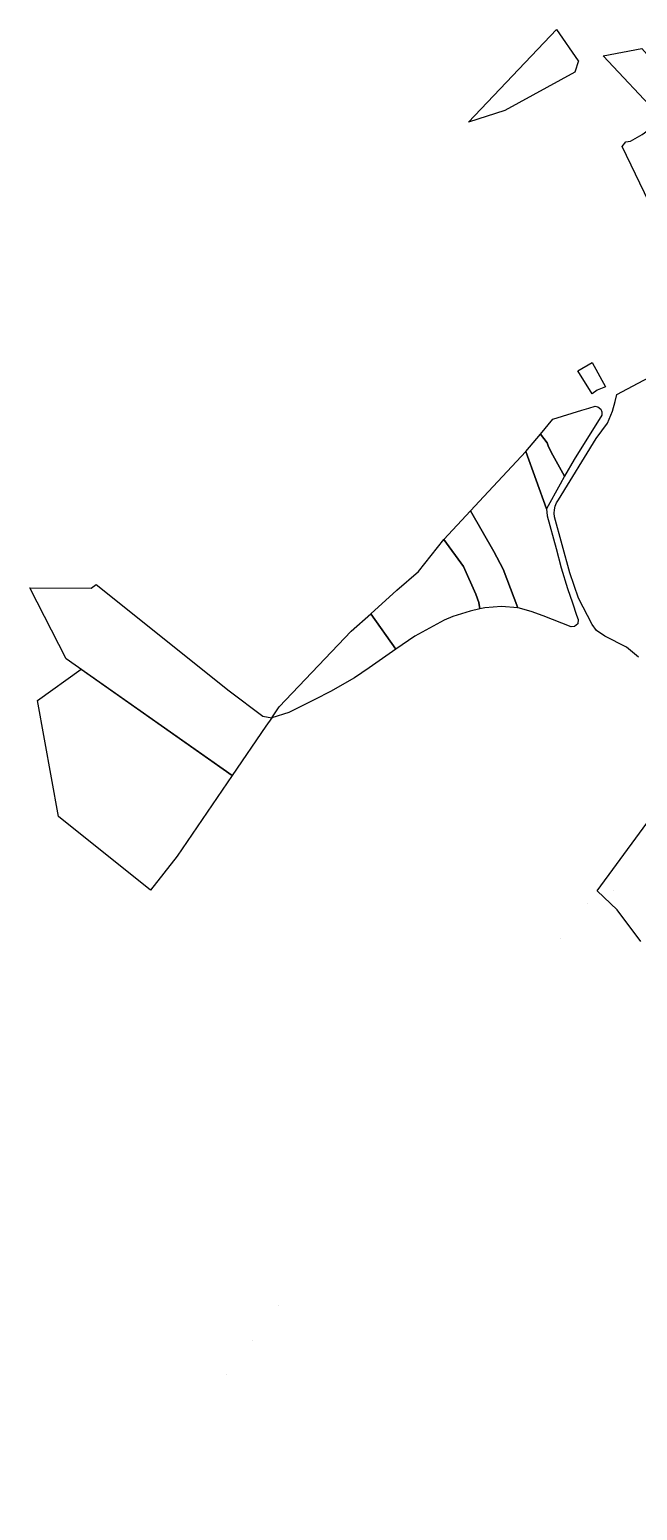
# Model space of a CAD drawing. Header units: millimetres. Extents: x 522658 to 553925, y 7796479 to 7820139.
# Drawn here: x 544204 to 544748, y 7810950 to 7812277 of the extents above; entities that cross this region are included whole.
import ezdxf

# ---------------------------------------------------------------- set-up
doc = ezdxf.new("R2010")
doc.units = ezdxf.units.MM
doc.layers.add('ZONA RESIDENCIAL 2 (ZR_2)', color=2, linetype='Continuous')

msp = doc.modelspace()

# ---------------------------------------------------------------- linework, layer by layer
at = {"layer": 'ZONA RESIDENCIAL 2 (ZR_2)', "const_width": 0.0006}
for points in [[(544695.7, 7812248.6), (544692.3, 7812238.4), (544629.6, 7812204), (544597.2, 7812193.8), (544676, 7812276.6), (544695.3, 7812248.5)], [(544794.3, 7812212.9), (544786.6, 7812211), (544782, 7812208.9), (544776.7, 7812205.5), (544772.2, 7812202.1), (544768.2, 7812199.3), (544717.9, 7812253), (544752.5, 7812259.8)], [(544810.5, 7812095.5), (544778.8, 7812080.9), (544734.8, 7812172), (544738.2, 7812176.1), (544742.2, 7812176.7), (544752.6, 7812182.6), (544758.1, 7812186.4), (544763, 7812190.2), (544788.8, 7812137)], [(544719.9, 7811956.7), (544712.5, 7811953.7), (544708, 7811950.3), (544695.1, 7811971), (544707.8, 7811978.3)], [(544683.1, 7811876.4), (544671.2, 7811898), (544668.4, 7811903.8), (544667.6, 7811906.4), (544661.5, 7811914.2), (544672.7, 7811927.5), (544698.7, 7811935.7), (544704.9, 7811937.3), (544710.6, 7811939.2), (544713, 7811938.5), (544715.6, 7811936.5), (544716.5, 7811934.3), (544716.5, 7811931.3), (544691.8, 7811891.5)], [(544666.9, 7811847.2), (544648.5, 7811898.6), (544661.5, 7811914.2), (544667.6, 7811906.4), (544668.4, 7811903.8), (544671.2, 7811898), (544683.1, 7811876.4), (544679.2, 7811869.5)], [(544666.9, 7811847.2), (544667.5, 7811841), (544675.7, 7811811.8), (544680.2, 7811794.4), (544685.8, 7811776), (544690.3, 7811763), (544694, 7811752), (544695.4, 7811748.2), (544695.2, 7811744.3), (544692.1, 7811741.9), (544689, 7811741.6), (544664.1, 7811751.3), (544653.3, 7811755.2), (544641.7, 7811758.5), (544641.3, 7811758.5), (544628.2, 7811793.3), (544619.7, 7811809.1), (544598.9, 7811845.6), (544610.8, 7811858.4), (544648.5, 7811898.6)], [(544641.3, 7811758.5), (544626.7, 7811759.9), (544611.6, 7811758.7), (544607.4, 7811757.7), (544606.5, 7811763.4), (544603.8, 7811770.8), (544592.5, 7811795.6), (544575, 7811819.9), (544598.9, 7811845.6), (544619.7, 7811809.1), (544628.2, 7811793.3)], [(544532.1, 7811721.5), (544509.7, 7811753.2), (544532.9, 7811774.4), (544552.4, 7811791.1), (544575, 7811819.9), (544592.5, 7811795.6), (544603.8, 7811770.8), (544606.5, 7811763.4), (544607.4, 7811757.7), (544598.7, 7811755.7), (544583.1, 7811750.9), (544575.2, 7811747.4), (544549, 7811733.2)], [(544420.8, 7811660.1), (544415.5, 7811652.5), (544385.4, 7811608.4), (544236.8, 7811712.9), (544204, 7811776.4), (544259.2, 7811776.2), (544263.5, 7811779.6), (544382.8, 7811684.1), (544413, 7811661.6)], [(544420.8, 7811660.1), (544427.5, 7811669.8), (544492.1, 7811737.8), (544509.7, 7811753.2), (544532.1, 7811721.5), (544508, 7811704.7), (544495, 7811696), (544473.6, 7811683.5), (544459.6, 7811676.5), (544436.1, 7811664.7)], [(544312.3, 7811505.6), (544229.9, 7811571.6), (544211, 7811675.5), (544250.1, 7811703.5), (544385.4, 7811608.4), (544336.1, 7811536.1)]]:
    msp.add_lwpolyline(points, close=True, dxfattribs=at)
at = {"layer": 'ZONA RESIDENCIAL 2 (ZR_2)'}
for points in [[(544695.7, 7812248.6), (544692.3, 7812238.4), (544629.6, 7812204), (544597.2, 7812193.8), (544676, 7812276.6), (544695.3, 7812248.5), (544695.7, 7812248.6)], [(544794.3, 7812212.9), (544786.6, 7812211), (544782, 7812208.9), (544776.7, 7812205.5), (544772.2, 7812202.1), (544768.2, 7812199.3), (544717.9, 7812253), (544752.5, 7812259.8), (544794.3, 7812212.9)], [(544810.5, 7812095.5), (544778.8, 7812080.9), (544734.8, 7812172), (544738.2, 7812176.1), (544742.2, 7812176.7), (544752.6, 7812182.6), (544758.1, 7812186.4), (544763, 7812190.2), (544788.8, 7812137), (544810.5, 7812095.5)], [(544719.9, 7811956.7), (544712.5, 7811953.7), (544708, 7811950.3), (544695.1, 7811971), (544707.8, 7811978.3), (544719.9, 7811956.7)], [(544683.1, 7811876.4), (544671.2, 7811898), (544668.4, 7811903.8), (544667.6, 7811906.4), (544661.5, 7811914.2), (544672.7, 7811927.5), (544698.7, 7811935.7), (544704.9, 7811937.3), (544710.6, 7811939.2), (544713, 7811938.5), (544715.6, 7811936.5), (544716.5, 7811934.3), (544716.5, 7811931.3), (544691.8, 7811891.5), (544683.1, 7811876.4)], [(544666.9, 7811847.2), (544648.5, 7811898.6), (544661.5, 7811914.2), (544667.6, 7811906.4), (544668.4, 7811903.8), (544671.2, 7811898), (544683.1, 7811876.4), (544679.2, 7811869.5), (544666.9, 7811847.2)], [(544666.9, 7811847.2), (544667.5, 7811841), (544675.7, 7811811.8), (544680.2, 7811794.4), (544685.8, 7811776), (544690.3, 7811763), (544694, 7811752), (544695.4, 7811748.2), (544695.2, 7811744.3), (544692.1, 7811741.9), (544689, 7811741.6), (544664.1, 7811751.3), (544653.3, 7811755.2), (544641.7, 7811758.5), (544641.3, 7811758.5), (544628.2, 7811793.3), (544619.7, 7811809.1), (544598.9, 7811845.6), (544610.8, 7811858.4), (544648.5, 7811898.6), (544666.9, 7811847.2)], [(544641.3, 7811758.5), (544626.7, 7811759.9), (544611.6, 7811758.7), (544607.4, 7811757.7), (544606.5, 7811763.4), (544603.8, 7811770.8), (544592.5, 7811795.6), (544575, 7811819.9), (544598.9, 7811845.6), (544619.7, 7811809.1), (544628.2, 7811793.3), (544641.3, 7811758.5)], [(544532.1, 7811721.5), (544509.7, 7811753.2), (544532.9, 7811774.4), (544552.4, 7811791.1), (544575, 7811819.9), (544592.5, 7811795.6), (544603.8, 7811770.8), (544606.5, 7811763.4), (544607.4, 7811757.7), (544598.7, 7811755.7), (544583.1, 7811750.9), (544575.2, 7811747.4), (544549, 7811733.2), (544532.1, 7811721.5)], [(544420.8, 7811660.1), (544415.5, 7811652.5), (544385.4, 7811608.4), (544236.8, 7811712.9), (544204, 7811776.4), (544259.2, 7811776.2), (544263.5, 7811779.6), (544382.8, 7811684.1), (544413, 7811661.6), (544420.8, 7811660.1)], [(544420.8, 7811660.1), (544427.5, 7811669.8), (544492.1, 7811737.8), (544509.7, 7811753.2), (544532.1, 7811721.5), (544508, 7811704.7), (544495, 7811696), (544473.6, 7811683.5), (544459.6, 7811676.5), (544436.1, 7811664.7), (544420.8, 7811660.1)], [(544312.3, 7811505.6), (544229.9, 7811571.6), (544211, 7811675.5), (544250.1, 7811703.5), (544385.4, 7811608.4), (544336.1, 7811536.1), (544312.3, 7811505.6)]]:
    msp.add_lwpolyline(points, close=True, dxfattribs=at)
for points in [[(544749.4, 7811714.4), (544738.8, 7811723.3), (544719.2, 7811733.3), (544711.7, 7811738.4), (544708, 7811743.7), (544695.7, 7811767.3), (544687.8, 7811790), (544674.1, 7811840.1), (544673.8, 7811843.3), (544674.1, 7811846.5), (544674.8, 7811849.6), (544675.9, 7811852.6), (544677.6, 7811855.3), (544711.6, 7811910.3), (544721.5, 7811923.9), (544726, 7811934.9), (544728.6, 7811943.3), (544729.9, 7811949.8), (544941.9, 7812062.4)], [(544751.4, 7811459.5), (544730.2, 7811487.9), (544712.4, 7811505.1), (544791.5, 7811612.9)]]:
    msp.add_lwpolyline(points, dxfattribs=at)
at = {"layer": 'ZONA RESIDENCIAL 2 (ZR_2)', "const_width": 0.0006}
for points in [[(544749.4, 7811714.4), (544738.8, 7811723.3), (544719.2, 7811733.3), (544711.7, 7811738.4), (544708, 7811743.7), (544695.7, 7811767.3), (544687.8, 7811790), (544674.1, 7811840.1), (544673.8, 7811843.3), (544674.1, 7811846.5), (544674.8, 7811849.6), (544675.9, 7811852.6), (544677.6, 7811855.3), (544711.6, 7811910.3), (544721.5, 7811923.9), (544726, 7811934.9), (544728.6, 7811943.3), (544729.9, 7811949.8), (544941.9, 7812062.4)], [(544759.2, 7811463.6), (544720.2, 7811513.7), (544719.3, 7811514.6), (544791.5, 7811612.9)], [(544749.6, 7810718.5), (544743.8, 7810714.5), (544737, 7810709.8), (544731.3, 7810705.9), (544724.3, 7810701.1), (544717, 7810696), (544714, 7810697), (544465.9, 7810840.1), (544423.6, 7810860.6), (544373, 7810885.1), (544319.4, 7810898.3), (544259, 7810913.2), (544276, 7810936.1), (544712.4, 7811505.1), (544719.3, 7811514.6), (544720.2, 7811513.7), (544759.2, 7811463.6)]]:
    msp.add_lwpolyline(points, dxfattribs=at)

doc.saveas('drawing.dxf')
